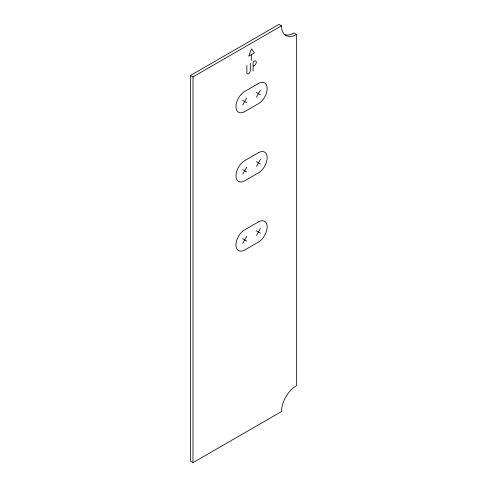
<?xml version="1.0" encoding="UTF-8"?>
<svg xmlns="http://www.w3.org/2000/svg" width="487" height="487" viewBox="0 0 487 487"><rect width="100%" height="100%" fill="white"/><g stroke="black" fill="none" stroke-linecap="round" stroke-linejoin="round"><path stroke-width="0.73" d="M242.684 105.034L246.714 98.051M256.412 97.108L260.448 90.119M242.684 174.224L246.714 167.242M256.412 166.298L260.448 159.31M242.684 243.421L246.714 236.432M256.412 235.489L260.448 228.506M190.496 75.467L279.027 24.35L281.523 25.793A21.184 12.23 -60 0 0 296.504 34.443L296.504 385.588A21.184 12.23 -60 0 0 281.523 411.533L192.992 462.65L190.496 461.207L190.496 75.467L192.992 76.903L281.523 25.793M251.365 54.629L248.735 56.145L251.566 48.852L254.391 52.882L251.566 54.514L251.566 60.388M253.301 66.135L254.33 65.544A2.721 1.571 -60 0 0 256.259 62.208A2.721 1.571 -60 0 0 254.33 61.094L254.037 61.265A1.327 0.767 -60 0 0 253.1 62.89L253.1 71.029M296.504 34.443L294.008 33A21.184 12.23 -60 0 1 284.018 34.358M256.412 92.451L260.448 94.776M242.684 100.377L246.714 102.708M256.412 161.641L260.448 163.967M242.684 169.567L246.714 171.899M256.412 230.832L260.448 233.163M242.684 238.758L246.714 241.089M250.324 63.407L250.324 70.737A2.441 1.412 -60 0 1 248.601 73.732A2.441 1.412 -60 0 1 246.872 72.733L246.872 65.404M192.992 76.903L192.992 462.65M258.433 83.52L244.699 91.453A12.358 7.135 -60 0 0 235.958 106.586A12.358 7.135 -60 0 0 244.699 111.633L258.433 103.707A12.358 7.135 -60 0 0 267.168 88.567A12.358 7.135 -60 0 0 258.433 83.52M258.433 152.717L244.699 160.643A12.358 7.135 -60 0 0 235.958 175.777A12.358 7.135 -60 0 0 244.699 180.823L258.433 172.897A12.358 7.135 -60 0 0 267.168 157.758A12.358 7.135 -60 0 0 258.433 152.717M258.433 221.908L244.699 229.834A12.358 7.135 -60 0 0 235.958 244.973A12.358 7.135 -60 0 0 244.699 250.014L258.433 242.088A12.358 7.135 -60 0 0 267.168 226.954A12.358 7.135 -60 0 0 258.433 221.908"/></g></svg>
